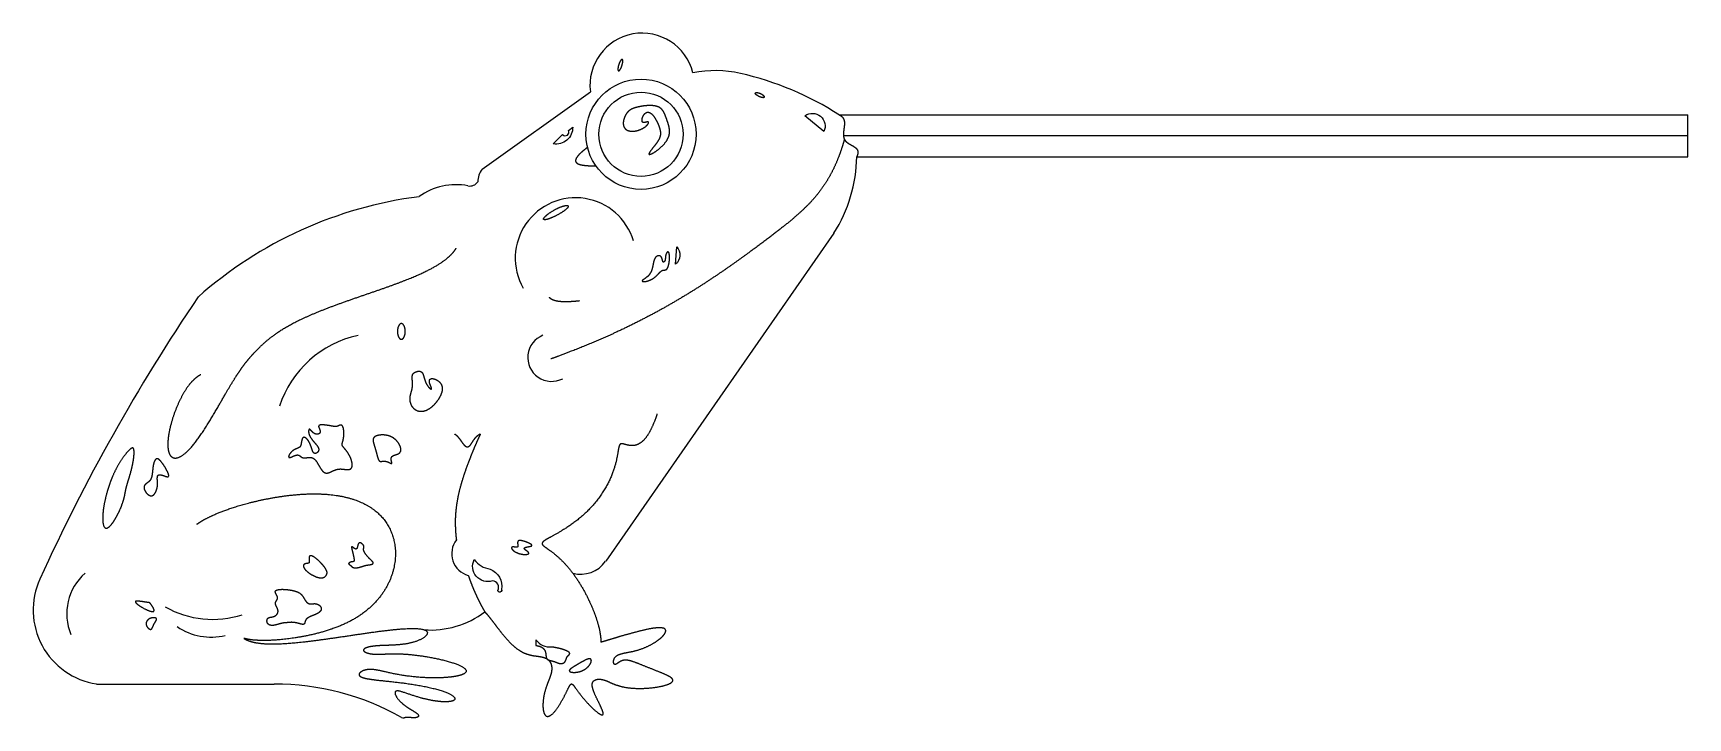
# Model space of a CAD drawing. Header units: inches. Extents: x -0.52 to 1.58, y -0.43 to 0.44.
import ezdxf

# ---------------------------------------------------------------- set-up
doc = ezdxf.new("R2010")
doc.units = ezdxf.units.IN
doc.layers.get('0').update_dxf_attribs({"linetype": 'CONTINUOUS'})

msp = doc.modelspace()

# ---------------------------------------------------------------- linework, layer by layer
for p, q in [((0.0477, 0.271), (0.1852, 0.3695)), ((0.5017, 0.34), (0.6797, 0.34)), ((0.6797, 0.34), (1.5802, 0.34)), ((1.5802, 0.2869), (1.5802, 0.34)), ((1.5802, 0.3134), (0.5069, 0.3134)), ((0.5238, 0.2869), (0.6797, 0.2869)), ((0.6797, 0.2869), (1.5802, 0.2869)), ((0.4947, 0.19), (0.2047, -0.227)), ((0.116, -0.327), (0.116, -0.334)), ((-0.4424, -0.383), (-0.2165, -0.383))]:
    msp.add_line(p, q)
for points in [[(0.458, 0.339, -0.774632), (0.482, 0.319)], [(0.1628, 0.3246, -0.477744), (0.138, 0.3034), (0.15, 0.315, 0.841585), (0.1576, 0.3203)], [(0.295, 0.1725, -0.428751), (0.2936, 0.1503)], [(0.0608, -0.2519, -0.667829), (0.0377, -0.2249, 0.200854), (0.0578, -0.237, -0.347531), (0.0725, -0.2629, -1.154183), (0.0676, -0.2642, 0.560289)]]:
    msp.add_lwpolyline(points, format="xyb", close=True)
for radius in [0.07, 0.0535]:
    msp.add_circle((0.2496, 0.3155), radius)
for centre, radius, start, end in [((0.2511, 0.3776), 0.0664, 13.8389, 187.0216), ((0.3443, 0.2545), 0.1419, 77.1108, 101.6571), ((0.2875, 0.0063), 0.3965, 57.2932, 77.1108), ((0.3359, 0.2904), 0.188, 327.6867, 358.9146), ((0.032, 0.2621), 0.0124, 259.2882, 325.5755), ((0.0665, 0.2556), 0.0243, 140.7144, 181.0298), ((0.034, -0.2835), 0.5239, 97.2854, 131.5288), ((0.0147, 0.1707), 0.0807, 79.2882, 125.7222), ((0.1665, 0.1581), 0.0767, 16.6166, 209.7805), ((1.7216, -1.2693), 2.4576, 145.8939, 155.4855), ((-0.0812, -0.0725), 0.1356, 102.2423, 161.7321), ((0.136, 0.0318), 0.0303, 111.2641, 297.6238), ((0.0375, -0.2175), 0.0285, 142.125, 254.7449), ((0.173, -0.205), 0.0385, 254.6349, 325.1806), ((-0.428, -0.289), 0.095, 155.4855, 261.2872), ((-0.4121, -0.2937), 0.0682, 131.1022, 202.7324), ((-0.2949, -0.1792), 0.1217, 240.3893, 288.0821), ((-0.0179, -0.2004), 0.114, 265.8509, 307.1948), ((-0.2968, -0.2469), 0.0765, 235.6392, 283.5919), ((0.1346, -0.3123), 0.0237, 218.2021, 273.3424), ((-0.2165, -0.7124), 0.3294, 60.6031, 90), ((-0.0524, -0.421), 0.005, 240.6031, 279.1466)]:
    msp.add_arc(centre, radius, start, end)
for points in [[(0.2218, 0.3961), (0.2215, 0.396), (0.2211, 0.3959), (0.2206, 0.3961), (0.2202, 0.3971), (0.2202, 0.3995), (0.2207, 0.4024), (0.2217, 0.4055), (0.223, 0.4082), (0.2243, 0.41), (0.2255, 0.4108), (0.2264, 0.4103), (0.2267, 0.4086), (0.2263, 0.406), (0.2255, 0.4028), (0.2243, 0.3997), (0.2232, 0.3977), (0.2224, 0.3967), (0.222, 0.3963), (0.2218, 0.3961)], [(0.395, 0.367), (0.3951, 0.3668), (0.3954, 0.3663), (0.3962, 0.3655), (0.3978, 0.3644), (0.4003, 0.3631), (0.4028, 0.3622), (0.4049, 0.3618), (0.4061, 0.3621), (0.4065, 0.363), (0.4058, 0.3642), (0.4043, 0.3657), (0.4022, 0.367), (0.3998, 0.368), (0.3975, 0.3686), (0.3957, 0.3686), (0.3949, 0.3682), (0.3948, 0.3676), (0.3949, 0.3672), (0.395, 0.367)], [(0.2514, 0.3312), (0.2516, 0.3309), (0.2522, 0.3305), (0.2533, 0.3302), (0.2551, 0.3305), (0.2574, 0.3313), (0.2591, 0.3314), (0.2596, 0.3304), (0.2587, 0.3285), (0.2564, 0.3258), (0.2526, 0.3231), (0.2478, 0.3209), (0.2426, 0.3194), (0.2374, 0.319), (0.2329, 0.3199), (0.2295, 0.3219), (0.2275, 0.325), (0.2268, 0.3289), (0.2272, 0.3331), (0.2285, 0.3371), (0.2303, 0.3408), (0.2325, 0.3438), (0.2351, 0.3461), (0.2381, 0.3479), (0.2418, 0.3492), (0.2461, 0.3503), (0.251, 0.3512), (0.2562, 0.3519), (0.2615, 0.3521), (0.2664, 0.3518), (0.2707, 0.3509), (0.2742, 0.3491), (0.2768, 0.3466), (0.2788, 0.3433), (0.2805, 0.3396), (0.2819, 0.3356), (0.2834, 0.3313), (0.2848, 0.327), (0.2858, 0.3225), (0.2861, 0.3179), (0.2853, 0.3132), (0.2831, 0.3083), (0.2795, 0.3034), (0.2749, 0.2988), (0.2699, 0.2947), (0.2653, 0.2916), (0.2616, 0.2899), (0.2596, 0.2896), (0.2594, 0.2909), (0.261, 0.2934), (0.2637, 0.297), (0.267, 0.301), (0.2702, 0.3051), (0.2727, 0.3091), (0.2742, 0.313), (0.2746, 0.317), (0.274, 0.3212), (0.2725, 0.3259), (0.2704, 0.3309), (0.2677, 0.3358), (0.2647, 0.3401), (0.2615, 0.343), (0.2583, 0.344), (0.2554, 0.343), (0.2529, 0.3402), (0.2512, 0.3365), (0.2507, 0.3338), (0.2509, 0.3323), (0.2512, 0.3315), (0.2514, 0.3312)], [(0.5017, 0.34), (0.5023, 0.3397), (0.5035, 0.3391), (0.505, 0.3381), (0.5065, 0.3364), (0.5078, 0.3338), (0.5083, 0.3308), (0.5082, 0.3273), (0.5077, 0.3235), (0.5071, 0.3197), (0.5067, 0.3159), (0.5069, 0.3124), (0.5077, 0.3093), (0.5095, 0.3067), (0.512, 0.3046), (0.515, 0.3028), (0.5181, 0.3012), (0.5209, 0.2995), (0.5233, 0.2977), (0.5248, 0.2956), (0.5255, 0.2931), (0.5253, 0.2908), (0.5247, 0.2889), (0.5241, 0.2876), (0.5238, 0.2869)], [(0.5081, 0.3091), (0.507, 0.3052), (0.5048, 0.2977), (0.5011, 0.2868), (0.4954, 0.2732), (0.4873, 0.2578), (0.4779, 0.2438), (0.4673, 0.231), (0.4553, 0.219), (0.4419, 0.2073), (0.427, 0.1953), (0.4105, 0.1826), (0.3923, 0.1691), (0.3726, 0.1548), (0.3514, 0.1399), (0.3287, 0.1248), (0.3046, 0.1097), (0.2793, 0.0949), (0.2527, 0.0806), (0.225, 0.0669), (0.1961, 0.0538), (0.1722, 0.044), (0.1538, 0.0369), (0.1413, 0.0323), (0.135, 0.03)], [(0.1816, 0.2988), (0.1803, 0.2978), (0.1778, 0.2959), (0.1744, 0.2932), (0.1708, 0.2899), (0.1677, 0.2861), (0.1661, 0.283), (0.1663, 0.2803), (0.1683, 0.2783), (0.1719, 0.2768), (0.1772, 0.2759), (0.1825, 0.2755), (0.1871, 0.2754), (0.1904, 0.2754), (0.1921, 0.2754)], [(0.1269, 0.2069), (0.1274, 0.2068), (0.1287, 0.2069), (0.1314, 0.2075), (0.1362, 0.2093), (0.1432, 0.2127), (0.1498, 0.2166), (0.1549, 0.2203), (0.1576, 0.2233), (0.1573, 0.225), (0.1544, 0.2253), (0.1494, 0.224), (0.1431, 0.2214), (0.1365, 0.2178), (0.1308, 0.2138), (0.1267, 0.2102), (0.1254, 0.2081), (0.1257, 0.2072), (0.1264, 0.2069), (0.1269, 0.2069)], [(-0.31, 0.01), (-0.3115, 0.0092), (-0.3145, 0.0074), (-0.319, 0.0039), (-0.3247, -0.0022), (-0.3315, -0.0122), (-0.3378, -0.0244), (-0.3435, -0.0381), (-0.3482, -0.0528), (-0.3513, -0.0671), (-0.3524, -0.0798), (-0.3511, -0.0897), (-0.3473, -0.0957), (-0.3411, -0.097), (-0.333, -0.0933), (-0.3235, -0.0846), (-0.3133, -0.0717), (-0.3028, -0.0559), (-0.2924, -0.0386), (-0.2826, -0.0214), (-0.2735, -0.0057), (-0.2654, 0.0077), (-0.2581, 0.0186), (-0.2515, 0.0272), (-0.2454, 0.0344), (-0.2391, 0.041), (-0.2323, 0.0478), (-0.2242, 0.0549), (-0.2143, 0.0625), (-0.2021, 0.0704), (-0.1873, 0.0784), (-0.1699, 0.0864), (-0.1503, 0.0942), (-0.1292, 0.102), (-0.1072, 0.1096), (-0.0852, 0.1171), (-0.0641, 0.1245), (-0.0445, 0.132), (-0.0271, 0.1395), (-0.0122, 0.1471), (-0.0001, 0.1548), (0.0073, 0.1611), (0.0115, 0.1659), (0.0137, 0.1691), (0.0147, 0.1707)], [(0.2511, 0.1291), (0.251, 0.1293), (0.2511, 0.1296), (0.2516, 0.1301), (0.2529, 0.131), (0.2551, 0.1325), (0.2577, 0.1344), (0.2601, 0.1368), (0.262, 0.1397), (0.2634, 0.143), (0.2643, 0.1465), (0.265, 0.1501), (0.2656, 0.1536), (0.2665, 0.1566), (0.2678, 0.159), (0.2695, 0.1606), (0.2714, 0.1613), (0.2733, 0.1613), (0.2748, 0.1604), (0.2759, 0.159), (0.2765, 0.1573), (0.2769, 0.1555), (0.2772, 0.1541), (0.2777, 0.1532), (0.2783, 0.153), (0.2791, 0.1534), (0.2798, 0.1543), (0.2802, 0.1555), (0.2805, 0.157), (0.2806, 0.1587), (0.2808, 0.1606), (0.2811, 0.1625), (0.2818, 0.1644), (0.2828, 0.1658), (0.2839, 0.1663), (0.2849, 0.1657), (0.2856, 0.1637), (0.2859, 0.1605), (0.2859, 0.1565), (0.2854, 0.1524), (0.2846, 0.1486), (0.2836, 0.1456), (0.2823, 0.1438), (0.281, 0.1431), (0.2796, 0.143), (0.2782, 0.143), (0.2767, 0.1427), (0.2752, 0.1417), (0.2734, 0.14), (0.2714, 0.1378), (0.2689, 0.1352), (0.266, 0.1328), (0.2628, 0.1308), (0.2593, 0.1293), (0.256, 0.1285), (0.2533, 0.1282), (0.2518, 0.1284), (0.2512, 0.1287), (0.2511, 0.129), (0.2511, 0.1291)], [(0.1327, 0.1086), (0.133, 0.1083), (0.1336, 0.1077), (0.1347, 0.1068), (0.1364, 0.1058), (0.139, 0.1047), (0.1421, 0.1039), (0.1457, 0.1033), (0.1499, 0.103), (0.1546, 0.103), (0.1598, 0.1031), (0.1643, 0.1034), (0.1678, 0.1037), (0.1703, 0.104), (0.1715, 0.1041)], [(-0.06, 0.065), (-0.06, 0.0656), (-0.0599, 0.0669), (-0.0597, 0.0687), (-0.0591, 0.071), (-0.058, 0.0733), (-0.0566, 0.0747), (-0.055, 0.0753), (-0.0534, 0.0747), (-0.052, 0.0733), (-0.0509, 0.071), (-0.0501, 0.0681), (-0.0499, 0.065), (-0.0501, 0.0619), (-0.0509, 0.059), (-0.052, 0.0567), (-0.0534, 0.0553), (-0.055, 0.0547), (-0.0566, 0.0553), (-0.058, 0.0567), (-0.0591, 0.059), (-0.0597, 0.0613), (-0.0599, 0.0631), (-0.06, 0.0644), (-0.06, 0.065)], [(-0.0291, 0.0133), (-0.0294, 0.0135), (-0.03, 0.0139), (-0.031, 0.0144), (-0.0325, 0.0146), (-0.0346, 0.0143), (-0.0367, 0.0137), (-0.0385, 0.0127), (-0.0398, 0.0116), (-0.0407, 0.0102), (-0.0412, 0.0086), (-0.0413, 0.0065), (-0.0412, 0.0042), (-0.0409, 0.0016), (-0.0408, -0.0012), (-0.0408, -0.004), (-0.041, -0.0067), (-0.0416, -0.0093), (-0.0423, -0.0118), (-0.043, -0.0143), (-0.0437, -0.017), (-0.044, -0.0197), (-0.044, -0.0226), (-0.0434, -0.0256), (-0.0424, -0.0285), (-0.0408, -0.0312), (-0.0388, -0.0336), (-0.0364, -0.0354), (-0.0336, -0.0366), (-0.0307, -0.0371), (-0.0275, -0.0369), (-0.0243, -0.036), (-0.0211, -0.0345), (-0.018, -0.0325), (-0.015, -0.0299), (-0.0122, -0.027), (-0.0096, -0.0238), (-0.0073, -0.0204), (-0.0054, -0.017), (-0.004, -0.0136), (-0.003, -0.0103), (-0.0028, -0.0072), (-0.0033, -0.0042), (-0.0045, -0.0016), (-0.0064, 0.0008), (-0.0089, 0.0027), (-0.0116, 0.0042), (-0.0142, 0.005), (-0.0165, 0.0052), (-0.0183, 0.0047), (-0.0193, 0.0035), (-0.0195, 0.0018), (-0.0192, -0.0003), (-0.0184, -0.0026), (-0.0174, -0.0049), (-0.0167, -0.0068), (-0.0163, -0.0082), (-0.0166, -0.0088), (-0.0176, -0.0084), (-0.0191, -0.0072), (-0.0209, -0.0052), (-0.0227, -0.0026), (-0.0242, 0.0004), (-0.0254, 0.0037), (-0.0262, 0.0068), (-0.027, 0.0096), (-0.0277, 0.0114), (-0.0283, 0.0124), (-0.0288, 0.013), (-0.0291, 0.0133)], [(0.27, -0.04), (0.269, -0.0431), (0.2669, -0.0491), (0.2636, -0.0571), (0.2592, -0.0658), (0.2534, -0.0735), (0.2474, -0.0783), (0.2415, -0.0803), (0.2358, -0.0803), (0.2306, -0.079), (0.2265, -0.0777), (0.2237, -0.0774), (0.222, -0.079), (0.2211, -0.0828), (0.2202, -0.0892), (0.2187, -0.0978), (0.2159, -0.1085), (0.2115, -0.1205), (0.2051, -0.1334), (0.1968, -0.1463), (0.1867, -0.1586), (0.1751, -0.1698), (0.1628, -0.1795), (0.1506, -0.1874), (0.1397, -0.1936), (0.131, -0.1982), (0.1253, -0.2015), (0.1231, -0.2042), (0.1243, -0.2066), (0.1284, -0.2096), (0.1346, -0.2137), (0.1421, -0.2195), (0.1501, -0.2269), (0.1583, -0.236), (0.1661, -0.2463), (0.1733, -0.2575), (0.1799, -0.2691), (0.1855, -0.2807), (0.1902, -0.2919), (0.1939, -0.3026), (0.1966, -0.3126), (0.198, -0.3199), (0.1985, -0.3251), (0.1987, -0.3284), (0.1987, -0.33)], [(-0.1978, -0.0952), (-0.198, -0.0951), (-0.1982, -0.0948), (-0.1984, -0.094), (-0.198, -0.0925), (-0.1966, -0.0902), (-0.1946, -0.0878), (-0.1923, -0.0859), (-0.1898, -0.0846), (-0.1875, -0.0838), (-0.1855, -0.083), (-0.184, -0.0819), (-0.1829, -0.0803), (-0.1823, -0.078), (-0.182, -0.0754), (-0.1815, -0.0727), (-0.1808, -0.0706), (-0.1796, -0.0694), (-0.178, -0.0694), (-0.176, -0.0705), (-0.174, -0.0726), (-0.1721, -0.0755), (-0.1706, -0.0788), (-0.1694, -0.0821), (-0.1685, -0.0852), (-0.1676, -0.0877), (-0.1665, -0.0894), (-0.1651, -0.0902), (-0.1635, -0.0901), (-0.1618, -0.0891), (-0.1604, -0.0876), (-0.1598, -0.0855), (-0.1601, -0.0833), (-0.1614, -0.0809), (-0.1634, -0.0783), (-0.1659, -0.0756), (-0.1684, -0.0727), (-0.1706, -0.0697), (-0.1721, -0.0666), (-0.1729, -0.0636), (-0.173, -0.0612), (-0.1726, -0.0596), (-0.1718, -0.0591), (-0.1708, -0.0596), (-0.1696, -0.061), (-0.1681, -0.0628), (-0.1663, -0.0644), (-0.1641, -0.0656), (-0.1618, -0.0659), (-0.1598, -0.0654), (-0.1584, -0.0641), (-0.158, -0.0624), (-0.1584, -0.0604), (-0.1593, -0.0583), (-0.1602, -0.0565), (-0.1603, -0.055), (-0.1594, -0.0541), (-0.1574, -0.0536), (-0.1544, -0.0537), (-0.1509, -0.054), (-0.1472, -0.0546), (-0.1439, -0.0552), (-0.1411, -0.0557), (-0.1389, -0.0559), (-0.1371, -0.0558), (-0.1356, -0.0553), (-0.1342, -0.0546), (-0.1328, -0.054), (-0.1314, -0.0539), (-0.1302, -0.0545), (-0.1291, -0.0562), (-0.1284, -0.0588), (-0.128, -0.0622), (-0.128, -0.0659), (-0.1283, -0.0695), (-0.1288, -0.0727), (-0.1295, -0.0751), (-0.1301, -0.077), (-0.1305, -0.0783), (-0.1303, -0.0795), (-0.1296, -0.0808), (-0.1284, -0.0824), (-0.1266, -0.0845), (-0.1245, -0.0871), (-0.1224, -0.0902), (-0.1204, -0.0936), (-0.1188, -0.0973), (-0.1177, -0.1009), (-0.1173, -0.1042), (-0.1175, -0.1069), (-0.1184, -0.109), (-0.12, -0.1102), (-0.122, -0.1107), (-0.1245, -0.1106), (-0.1274, -0.1102), (-0.1304, -0.1098), (-0.1335, -0.1097), (-0.1365, -0.1101), (-0.1395, -0.1111), (-0.1423, -0.1123), (-0.1449, -0.1136), (-0.1474, -0.1147), (-0.1497, -0.1152), (-0.1518, -0.1149), (-0.1538, -0.1138), (-0.1556, -0.112), (-0.1574, -0.1096), (-0.159, -0.1067), (-0.1607, -0.1038), (-0.1623, -0.101), (-0.164, -0.0986), (-0.1659, -0.0967), (-0.168, -0.0955), (-0.1702, -0.095), (-0.1727, -0.0951), (-0.1752, -0.0954), (-0.1775, -0.0957), (-0.1796, -0.0957), (-0.1813, -0.0952), (-0.1827, -0.0942), (-0.184, -0.093), (-0.1855, -0.0921), (-0.1872, -0.0918), (-0.1894, -0.0922), (-0.1919, -0.0933), (-0.1944, -0.0945), (-0.1961, -0.0952), (-0.1971, -0.0954), (-0.1976, -0.0953), (-0.1978, -0.0952)], [(-0.4269, -0.1322), (-0.4261, -0.1298), (-0.4245, -0.1251), (-0.4218, -0.1183), (-0.4179, -0.11), (-0.413, -0.1013), (-0.4083, -0.0943), (-0.4041, -0.089), (-0.4006, -0.0854), (-0.3981, -0.0833), (-0.3963, -0.0827), (-0.3952, -0.0836), (-0.3947, -0.086), (-0.3946, -0.0897), (-0.3949, -0.0946), (-0.3958, -0.1004), (-0.3971, -0.1068), (-0.3987, -0.1134), (-0.4006, -0.1198), (-0.4024, -0.1257), (-0.404, -0.1309), (-0.4051, -0.1352), (-0.4058, -0.1389), (-0.4064, -0.1426), (-0.4073, -0.1468), (-0.4089, -0.1521), (-0.4113, -0.1587), (-0.4147, -0.1663), (-0.4188, -0.1739), (-0.4232, -0.1804), (-0.4274, -0.1847), (-0.431, -0.1858), (-0.4335, -0.1832), (-0.4348, -0.1771), (-0.4347, -0.168), (-0.4334, -0.1568), (-0.4313, -0.1469), (-0.4292, -0.1395), (-0.4277, -0.1346), (-0.4269, -0.1322)], [(-0.0883, -0.0835), (-0.0885, -0.0828), (-0.089, -0.0814), (-0.0896, -0.0793), (-0.0904, -0.0768), (-0.091, -0.0741), (-0.0911, -0.0719), (-0.0904, -0.0701), (-0.0889, -0.0687), (-0.0865, -0.0676), (-0.0836, -0.0668), (-0.0801, -0.0664), (-0.0765, -0.0665), (-0.0728, -0.0671), (-0.0693, -0.0681), (-0.066, -0.0697), (-0.0631, -0.0718), (-0.0605, -0.0743), (-0.0584, -0.0771), (-0.0567, -0.0801), (-0.0557, -0.083), (-0.0554, -0.0857), (-0.0559, -0.088), (-0.0573, -0.0897), (-0.0594, -0.0908), (-0.0619, -0.0916), (-0.0645, -0.0924), (-0.0665, -0.0934), (-0.0678, -0.0948), (-0.0682, -0.0968), (-0.0678, -0.099), (-0.0672, -0.1011), (-0.0669, -0.1025), (-0.0672, -0.103), (-0.0683, -0.1026), (-0.0701, -0.1017), (-0.0725, -0.1006), (-0.0749, -0.0999), (-0.0773, -0.0997), (-0.0793, -0.1), (-0.081, -0.1003), (-0.0823, -0.1002), (-0.0834, -0.0993), (-0.0844, -0.0974), (-0.0853, -0.0946), (-0.0862, -0.0911), (-0.087, -0.0881), (-0.0876, -0.0858), (-0.0881, -0.0843), (-0.0883, -0.0835)], [(0.0453, -0.0656), (0.0448, -0.0658), (0.0439, -0.0662), (0.0427, -0.0669), (0.0411, -0.068), (0.0392, -0.0698), (0.0375, -0.0718), (0.0359, -0.0741), (0.0344, -0.0765), (0.033, -0.0787), (0.0317, -0.0806), (0.0303, -0.0818), (0.0289, -0.0822), (0.0274, -0.0818), (0.0259, -0.0805), (0.0243, -0.0786), (0.0226, -0.0763), (0.0209, -0.0739), (0.0193, -0.0716), (0.0176, -0.0696), (0.016, -0.0679), (0.0147, -0.0668), (0.0137, -0.0661), (0.0131, -0.0658), (0.0128, -0.0656)], [(0.0453, -0.0656), (0.0446, -0.0671), (0.0432, -0.0701), (0.0412, -0.0747), (0.0384, -0.0809), (0.0351, -0.089), (0.0317, -0.0974), (0.0284, -0.1061), (0.0252, -0.115), (0.0223, -0.1241), (0.0196, -0.1334), (0.0173, -0.1428), (0.0155, -0.1523), (0.0142, -0.1618), (0.0135, -0.1713), (0.0134, -0.1809), (0.0138, -0.1885), (0.0143, -0.1943), (0.0147, -0.1981), (0.015, -0.2)], [(-0.3666, -0.097), (-0.3663, -0.0969), (-0.3658, -0.0966), (-0.365, -0.0966), (-0.3638, -0.097), (-0.3621, -0.0984), (-0.36, -0.1008), (-0.3577, -0.1039), (-0.3553, -0.1075), (-0.3531, -0.1114), (-0.3514, -0.1149), (-0.3505, -0.1176), (-0.3506, -0.1193), (-0.3518, -0.1199), (-0.354, -0.1194), (-0.3567, -0.1184), (-0.3595, -0.1174), (-0.362, -0.1168), (-0.3638, -0.1171), (-0.3648, -0.1183), (-0.3652, -0.1204), (-0.3652, -0.1229), (-0.365, -0.1255), (-0.3648, -0.1282), (-0.3649, -0.1307), (-0.3652, -0.1331), (-0.3658, -0.1356), (-0.3667, -0.138), (-0.3678, -0.1403), (-0.3693, -0.1423), (-0.3711, -0.1437), (-0.3731, -0.1441), (-0.3754, -0.1435), (-0.3777, -0.1419), (-0.3798, -0.1395), (-0.3814, -0.1368), (-0.3822, -0.1341), (-0.3821, -0.1318), (-0.3812, -0.13), (-0.3796, -0.1286), (-0.3777, -0.1273), (-0.3757, -0.1259), (-0.3741, -0.1241), (-0.3728, -0.1217), (-0.372, -0.1187), (-0.3715, -0.1154), (-0.3712, -0.1119), (-0.3708, -0.1084), (-0.3704, -0.105), (-0.3697, -0.1021), (-0.3688, -0.0997), (-0.368, -0.0983), (-0.3673, -0.0975), (-0.3668, -0.0971), (-0.3666, -0.097)], [(-0.315, -0.18), (-0.3125, -0.1782), (-0.3069, -0.1747), (-0.2974, -0.1695), (-0.282, -0.1629), (-0.2585, -0.1551), (-0.2312, -0.1483), (-0.2006, -0.143), (-0.1683, -0.1403), (-0.1364, -0.142), (-0.1073, -0.1494), (-0.0834, -0.1636), (-0.0671, -0.1848), (-0.0601, -0.2117), (-0.0634, -0.2413), (-0.0771, -0.2696), (-0.1001, -0.2933), (-0.13, -0.3099), (-0.1627, -0.3198), (-0.1934, -0.3255), (-0.2199, -0.328), (-0.2368, -0.328), (-0.2469, -0.3269), (-0.2525, -0.3257), (-0.255, -0.325)], [(-0.118, -0.2112), (-0.1181, -0.2108), (-0.1182, -0.2101), (-0.1183, -0.2093), (-0.1183, -0.2086), (-0.1179, -0.2084), (-0.1171, -0.2089), (-0.116, -0.2097), (-0.1148, -0.2107), (-0.1135, -0.2114), (-0.1124, -0.2117), (-0.1116, -0.2112), (-0.1111, -0.21), (-0.1107, -0.2083), (-0.1104, -0.2065), (-0.1099, -0.2049), (-0.109, -0.2038), (-0.1078, -0.2034), (-0.1064, -0.2038), (-0.105, -0.2047), (-0.1037, -0.2059), (-0.1028, -0.2071), (-0.1025, -0.2082), (-0.1025, -0.2093), (-0.1028, -0.2102), (-0.103, -0.2113), (-0.1031, -0.2125), (-0.1027, -0.214), (-0.1019, -0.2157), (-0.1007, -0.2177), (-0.0991, -0.2197), (-0.0973, -0.2217), (-0.0954, -0.2237), (-0.0936, -0.2254), (-0.0921, -0.2269), (-0.091, -0.2282), (-0.0906, -0.2292), (-0.0908, -0.23), (-0.0917, -0.2306), (-0.0932, -0.2311), (-0.0949, -0.2314), (-0.0968, -0.2317), (-0.0986, -0.2319), (-0.1002, -0.2322), (-0.1015, -0.2325), (-0.1027, -0.2329), (-0.104, -0.2333), (-0.1054, -0.2338), (-0.107, -0.2343), (-0.1088, -0.2348), (-0.1108, -0.2352), (-0.1128, -0.2354), (-0.1146, -0.2353), (-0.1161, -0.2351), (-0.1173, -0.2345), (-0.1182, -0.2338), (-0.1189, -0.2331), (-0.1196, -0.2323), (-0.1203, -0.2317), (-0.121, -0.2313), (-0.1217, -0.2308), (-0.1221, -0.2304), (-0.1221, -0.2299), (-0.1216, -0.2293), (-0.1207, -0.2286), (-0.1196, -0.2281), (-0.1183, -0.2278), (-0.1171, -0.2276), (-0.1161, -0.2276), (-0.1154, -0.2274), (-0.115, -0.2267), (-0.1149, -0.2256), (-0.1152, -0.2237), (-0.1156, -0.2214), (-0.1162, -0.2187), (-0.1169, -0.2159), (-0.1174, -0.2137), (-0.1178, -0.2124), (-0.1179, -0.2115), (-0.118, -0.2112)], [(0.085, -0.21), (0.085, -0.2098), (0.0851, -0.2095), (0.0853, -0.2091), (0.086, -0.2089), (0.0871, -0.2088), (0.0884, -0.2089), (0.0897, -0.2091), (0.091, -0.2092), (0.0921, -0.2092), (0.0928, -0.2088), (0.0931, -0.208), (0.0931, -0.2069), (0.0929, -0.2055), (0.0927, -0.2041), (0.0927, -0.2027), (0.0931, -0.2016), (0.0939, -0.2009), (0.0954, -0.2006), (0.0973, -0.2007), (0.0996, -0.2012), (0.1022, -0.202), (0.1048, -0.203), (0.1073, -0.204), (0.1093, -0.2051), (0.1106, -0.206), (0.1112, -0.2068), (0.1109, -0.2074), (0.1099, -0.2079), (0.1083, -0.2082), (0.1064, -0.2085), (0.1045, -0.2089), (0.1028, -0.2093), (0.1016, -0.2098), (0.1011, -0.2105), (0.1013, -0.2113), (0.1022, -0.2123), (0.1036, -0.2133), (0.1051, -0.2144), (0.1064, -0.2155), (0.1072, -0.2165), (0.1071, -0.2174), (0.1061, -0.218), (0.1041, -0.2184), (0.1015, -0.2185), (0.0984, -0.2182), (0.0952, -0.2175), (0.0922, -0.2164), (0.0896, -0.2151), (0.0874, -0.2137), (0.086, -0.2122), (0.0853, -0.2112), (0.085, -0.2105), (0.085, -0.2102), (0.085, -0.21)], [(-0.179, -0.235), (-0.1792, -0.2346), (-0.1795, -0.2338), (-0.1797, -0.2327), (-0.1794, -0.2315), (-0.1782, -0.2306), (-0.1767, -0.2301), (-0.1751, -0.2298), (-0.1737, -0.2297), (-0.1727, -0.2294), (-0.1721, -0.2288), (-0.1719, -0.2278), (-0.172, -0.2263), (-0.1723, -0.2245), (-0.1724, -0.2228), (-0.1723, -0.2212), (-0.1716, -0.2202), (-0.1705, -0.2198), (-0.1688, -0.2201), (-0.1667, -0.2211), (-0.1642, -0.2228), (-0.1616, -0.2249), (-0.159, -0.2274), (-0.1564, -0.23), (-0.1542, -0.2325), (-0.1523, -0.2349), (-0.1509, -0.237), (-0.15, -0.2388), (-0.1494, -0.2403), (-0.1493, -0.2417), (-0.1496, -0.2431), (-0.1502, -0.2445), (-0.1511, -0.2459), (-0.1525, -0.2472), (-0.1545, -0.2481), (-0.1571, -0.2484), (-0.1603, -0.2479), (-0.164, -0.2467), (-0.1679, -0.2448), (-0.1717, -0.2425), (-0.1751, -0.2399), (-0.1772, -0.2378), (-0.1783, -0.2363), (-0.1788, -0.2354), (-0.179, -0.235)], [(0.03, -0.245), (0.0304, -0.246), (0.0311, -0.2481), (0.0323, -0.2512), (0.0338, -0.2553), (0.0358, -0.2603), (0.0378, -0.2651), (0.0399, -0.2698), (0.042, -0.2743), (0.0442, -0.2787), (0.0464, -0.283), (0.0482, -0.2863), (0.0496, -0.2888), (0.0506, -0.2904), (0.051, -0.2912)], [(-0.215, -0.265), (-0.2151, -0.2653), (-0.2153, -0.2659), (-0.2152, -0.2668), (-0.2145, -0.2683), (-0.2134, -0.2702), (-0.2124, -0.2721), (-0.2121, -0.2739), (-0.2126, -0.2754), (-0.2135, -0.2769), (-0.2145, -0.2783), (-0.2151, -0.2798), (-0.2151, -0.2814), (-0.2144, -0.2832), (-0.2133, -0.2852), (-0.2123, -0.2873), (-0.2116, -0.2896), (-0.2117, -0.2918), (-0.2124, -0.2938), (-0.2139, -0.2955), (-0.2158, -0.2967), (-0.2178, -0.2975), (-0.2199, -0.2979), (-0.2218, -0.2982), (-0.2234, -0.2986), (-0.2246, -0.2993), (-0.2255, -0.3006), (-0.2259, -0.3024), (-0.2258, -0.3044), (-0.225, -0.3063), (-0.2235, -0.3077), (-0.2214, -0.3085), (-0.2188, -0.3087), (-0.2159, -0.3083), (-0.2129, -0.3075), (-0.2101, -0.3067), (-0.2075, -0.306), (-0.2054, -0.3055), (-0.2036, -0.3053), (-0.202, -0.3052), (-0.2005, -0.3051), (-0.1991, -0.3049), (-0.1974, -0.3047), (-0.1955, -0.3046), (-0.1933, -0.3046), (-0.1908, -0.3048), (-0.1881, -0.3053), (-0.1854, -0.3061), (-0.1829, -0.3068), (-0.1807, -0.3073), (-0.1792, -0.3073), (-0.1783, -0.3068), (-0.1778, -0.3058), (-0.1775, -0.3044), (-0.1771, -0.3027), (-0.1764, -0.3011), (-0.175, -0.2997), (-0.173, -0.2984), (-0.1706, -0.2972), (-0.1678, -0.2961), (-0.165, -0.295), (-0.1623, -0.2938), (-0.16, -0.2925), (-0.1582, -0.291), (-0.157, -0.2893), (-0.1567, -0.2875), (-0.157, -0.2857), (-0.1581, -0.284), (-0.1596, -0.2825), (-0.1615, -0.2815), (-0.1635, -0.2809), (-0.1654, -0.2808), (-0.1674, -0.281), (-0.1692, -0.2812), (-0.171, -0.2812), (-0.1727, -0.2809), (-0.1743, -0.28), (-0.1758, -0.2786), (-0.1771, -0.2769), (-0.1782, -0.275), (-0.1793, -0.2731), (-0.1804, -0.2712), (-0.1818, -0.2694), (-0.1837, -0.2677), (-0.1863, -0.2662), (-0.1897, -0.265), (-0.1939, -0.2639), (-0.1986, -0.2631), (-0.2034, -0.2627), (-0.2078, -0.2626), (-0.2115, -0.2629), (-0.2135, -0.2636), (-0.2145, -0.2642), (-0.2149, -0.2647), (-0.215, -0.265)], [(-0.393, -0.279), (-0.3931, -0.2787), (-0.3932, -0.2781), (-0.3926, -0.2776), (-0.3907, -0.2775), (-0.3871, -0.2779), (-0.3831, -0.2785), (-0.3797, -0.2791), (-0.3772, -0.2793), (-0.3757, -0.2795), (-0.3748, -0.2799), (-0.3738, -0.2809), (-0.3724, -0.2828), (-0.3708, -0.2852), (-0.3694, -0.2879), (-0.3689, -0.2901), (-0.37, -0.2913), (-0.373, -0.291), (-0.3775, -0.2894), (-0.3828, -0.2868), (-0.3878, -0.2837), (-0.3909, -0.2814), (-0.3923, -0.2801), (-0.3929, -0.2793), (-0.393, -0.279)], [(0.051, -0.2912), (0.0516, -0.2918), (0.0527, -0.293), (0.0545, -0.2951), (0.0571, -0.2983), (0.0608, -0.303), (0.0649, -0.3084), (0.0694, -0.3143), (0.0743, -0.3206), (0.0796, -0.3268), (0.0852, -0.3327), (0.0911, -0.3378), (0.0972, -0.3419), (0.1034, -0.3447), (0.1096, -0.3465), (0.1156, -0.3474), (0.1212, -0.348), (0.1261, -0.349), (0.1303, -0.3508), (0.1334, -0.3536), (0.1355, -0.3573), (0.1364, -0.3617), (0.1362, -0.3665), (0.135, -0.3714), (0.133, -0.3766), (0.1307, -0.3825), (0.1283, -0.3891), (0.1262, -0.3966), (0.125, -0.4048), (0.1247, -0.4128), (0.1257, -0.4196), (0.128, -0.4239), (0.1317, -0.4249), (0.1363, -0.4223), (0.1416, -0.4164), (0.1469, -0.4083), (0.1518, -0.3995), (0.1557, -0.3913), (0.1586, -0.3853), (0.1606, -0.3823), (0.1625, -0.3828), (0.1652, -0.3864), (0.1694, -0.3925), (0.1753, -0.4002), (0.1823, -0.4082), (0.1895, -0.4153), (0.1957, -0.4205), (0.2002, -0.4229), (0.2021, -0.4221), (0.2014, -0.4183), (0.1987, -0.4121), (0.195, -0.4046), (0.1912, -0.3969), (0.1884, -0.3901), (0.1872, -0.3848), (0.1877, -0.381), (0.1895, -0.3786), (0.1923, -0.3772), (0.1956, -0.3767), (0.1992, -0.3769), (0.203, -0.3778), (0.2071, -0.3795), (0.2116, -0.3816), (0.2172, -0.384), (0.2239, -0.3861), (0.2322, -0.3878), (0.2419, -0.3887), (0.2526, -0.3887), (0.2635, -0.3879), (0.2737, -0.3864), (0.2822, -0.3843), (0.2881, -0.3818), (0.2908, -0.3791), (0.29, -0.3763), (0.286, -0.3734), (0.2794, -0.3703), (0.2711, -0.367), (0.2621, -0.3635), (0.2533, -0.3599), (0.2452, -0.3566), (0.2383, -0.354), (0.2324, -0.3525), (0.2276, -0.3525), (0.2237, -0.3538), (0.2205, -0.3561), (0.2179, -0.3581), (0.216, -0.3586), (0.2147, -0.357), (0.2145, -0.3538), (0.2154, -0.3502), (0.2179, -0.3472), (0.222, -0.3451), (0.2276, -0.3437), (0.2347, -0.3425), (0.2429, -0.3408), (0.2518, -0.338), (0.2607, -0.3341), (0.2688, -0.3294), (0.2755, -0.3243), (0.28, -0.3195), (0.2817, -0.3154), (0.2806, -0.3127), (0.2766, -0.3113), (0.2702, -0.3114), (0.262, -0.3125), (0.2528, -0.3145), (0.2431, -0.317), (0.2336, -0.3196), (0.2246, -0.3221), (0.2165, -0.3246), (0.2094, -0.3267), (0.2046, -0.3282), (0.2015, -0.3292), (0.1996, -0.3297), (0.1987, -0.33)], [(-0.375, -0.3), (-0.3746, -0.2998), (-0.3737, -0.2994), (-0.3724, -0.299), (-0.3706, -0.2987), (-0.3686, -0.2987), (-0.367, -0.2991), (-0.3661, -0.2999), (-0.366, -0.3009), (-0.3665, -0.3022), (-0.3674, -0.3037), (-0.3685, -0.3054), (-0.3695, -0.3071), (-0.3703, -0.309), (-0.371, -0.3107), (-0.3716, -0.3121), (-0.3723, -0.3131), (-0.3732, -0.3137), (-0.3743, -0.3136), (-0.3757, -0.313), (-0.3771, -0.3118), (-0.3783, -0.3103), (-0.3792, -0.3085), (-0.3795, -0.3065), (-0.3793, -0.3045), (-0.3784, -0.3027), (-0.3773, -0.3014), (-0.3762, -0.3006), (-0.3754, -0.3002), (-0.375, -0.3)], [(-0.255, -0.325), (-0.2539, -0.3258), (-0.2515, -0.3272), (-0.2471, -0.3291), (-0.2397, -0.3309), (-0.2279, -0.3321), (-0.2136, -0.3322), (-0.197, -0.3313), (-0.1784, -0.3295), (-0.158, -0.3269), (-0.1365, -0.3238), (-0.1145, -0.3205), (-0.093, -0.3173), (-0.0728, -0.3146), (-0.0549, -0.3128), (-0.0402, -0.3121), (-0.0294, -0.3127), (-0.0229, -0.3147), (-0.0209, -0.3179), (-0.0231, -0.3219), (-0.0287, -0.3259), (-0.0368, -0.3294), (-0.0464, -0.3318), (-0.0568, -0.3332), (-0.0674, -0.3338), (-0.0776, -0.334), (-0.0869, -0.3344), (-0.0949, -0.3354), (-0.1007, -0.337), (-0.1037, -0.3392), (-0.1033, -0.3414), (-0.0999, -0.3433), (-0.0945, -0.3447), (-0.0882, -0.3453), (-0.0818, -0.3452), (-0.0749, -0.3448), (-0.0667, -0.3444), (-0.0563, -0.3445), (-0.0434, -0.3454), (-0.0283, -0.3472), (-0.0121, -0.35), (0.0034, -0.3537), (0.0165, -0.3578), (0.0255, -0.3622), (0.0289, -0.3664), (0.0263, -0.37), (0.0179, -0.3729), (0.005, -0.3748), (-0.0108, -0.3755), (-0.0277, -0.375), (-0.0442, -0.3735), (-0.0588, -0.3713), (-0.071, -0.3686), (-0.0809, -0.3662), (-0.089, -0.3646), (-0.0958, -0.3641), (-0.1018, -0.3651), (-0.1065, -0.3672), (-0.1093, -0.37), (-0.1089, -0.3727), (-0.1048, -0.375), (-0.0967, -0.3767), (-0.0849, -0.3782), (-0.0702, -0.3796), (-0.0535, -0.3815), (-0.036, -0.3839), (-0.0193, -0.3871), (-0.0046, -0.391), (0.0065, -0.3951), (0.013, -0.3993), (0.0142, -0.4028), (0.0098, -0.4053), (0.0005, -0.4061), (-0.0125, -0.4049), (-0.0274, -0.4017), (-0.0422, -0.3971), (-0.0548, -0.3924), (-0.0628, -0.3904), (-0.0643, -0.3944), (-0.0601, -0.4021), (-0.052, -0.4098), (-0.0429, -0.4155), (-0.0356, -0.4196), (-0.0322, -0.4227), (-0.0335, -0.4256), (-0.0382, -0.4262), (-0.0434, -0.4256), (-0.0475, -0.4255), (-0.0502, -0.4257), (-0.0516, -0.426)], [(0.116, -0.334), (0.1168, -0.3341), (0.1182, -0.3344), (0.1203, -0.3349), (0.1226, -0.3357), (0.1249, -0.3371), (0.1265, -0.3388), (0.1276, -0.3407), (0.1283, -0.3427), (0.1286, -0.3449), (0.1288, -0.3469), (0.129, -0.3488), (0.1294, -0.3503), (0.1302, -0.3515), (0.1315, -0.3522), (0.133, -0.3528), (0.1349, -0.3532), (0.1369, -0.3537), (0.139, -0.3543), (0.141, -0.355), (0.143, -0.3559), (0.1449, -0.3566), (0.1468, -0.357), (0.1486, -0.3571), (0.1503, -0.3567), (0.1518, -0.3559), (0.153, -0.3548), (0.1538, -0.3535), (0.1544, -0.3522), (0.1547, -0.351), (0.155, -0.3498), (0.1554, -0.3488), (0.1561, -0.3478), (0.157, -0.3469), (0.158, -0.3461), (0.1588, -0.3452), (0.1592, -0.3442), (0.1589, -0.3433), (0.1578, -0.3423), (0.156, -0.3413), (0.1537, -0.3403), (0.1511, -0.3393), (0.1483, -0.3384), (0.1455, -0.3377), (0.1428, -0.3371), (0.1403, -0.3366), (0.1385, -0.3363), (0.1372, -0.3361), (0.1364, -0.336), (0.136, -0.336)], [(0.1685, -0.3584), (0.1693, -0.3579), (0.171, -0.3569), (0.1736, -0.3554), (0.1769, -0.3535), (0.1807, -0.3516), (0.1837, -0.3507), (0.1858, -0.351), (0.1867, -0.3525), (0.1865, -0.355), (0.1849, -0.3582), (0.1822, -0.3615), (0.1785, -0.3645), (0.174, -0.3667), (0.1693, -0.368), (0.1649, -0.3684), (0.1613, -0.3681), (0.1589, -0.3673), (0.1581, -0.3662), (0.1589, -0.3647), (0.1611, -0.3629), (0.1638, -0.3612), (0.1661, -0.3598), (0.1677, -0.3589), (0.1685, -0.3584)]]:
    msp.add_open_spline(points, degree=5)

doc.saveas('drawing.dxf')
